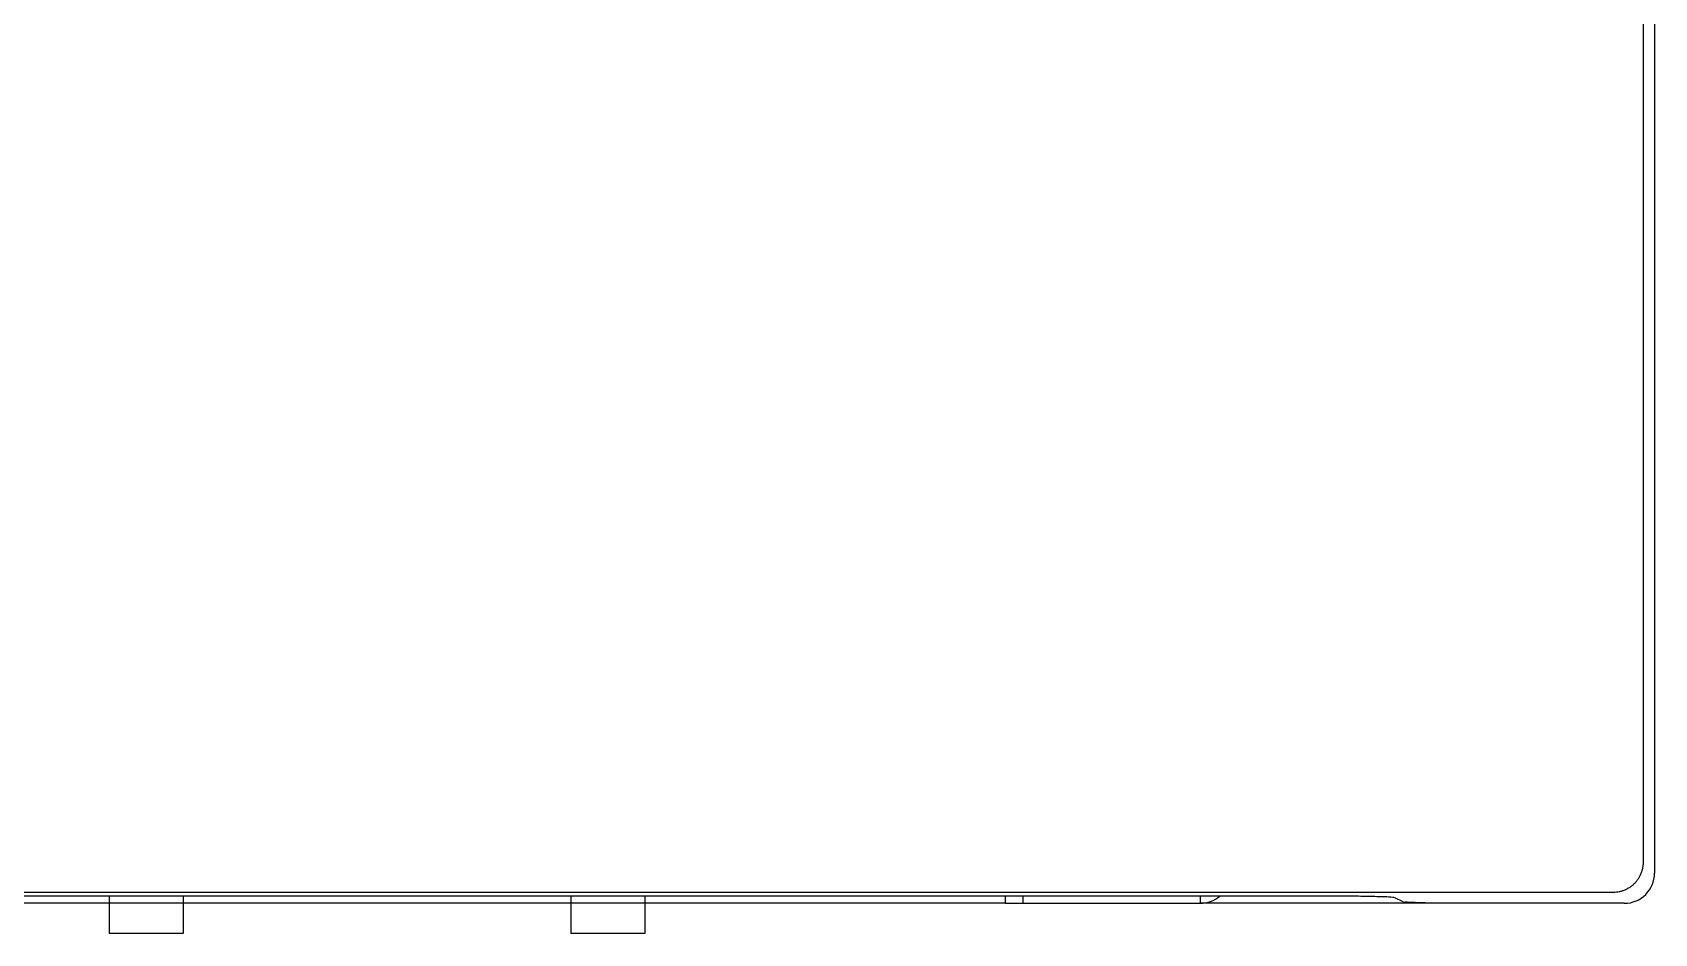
# Model space of a CAD drawing. Extents: x 168 to 388, y 259 to 356.
# Drawn here: x 361.04 to 387.82, y 262.57 to 277.45 of the extents above; entities that cross this region are included whole.
import ezdxf

# ---------------------------------------------------------------- set-up
doc = ezdxf.new("R2010")
doc.units = 0
doc.header["$MEASUREMENT"] = 0
doc.layers.get('0').update_dxf_attribs({"linetype": 'CONTINUOUS'})

msp = doc.modelspace()

# ---------------------------------------------------------------- linework, layer by layer
at = {"color": 7, "linetype": 'Continuous'}
for p, q in [((387.815, 333.167), (387.815, 263.567)), ((387.632, 263.751), (387.632, 281.761)), ((387.631, 263.727), (387.632, 263.751)), ((387.546, 263.472), (387.554, 263.483)), ((387.554, 263.483), (387.561, 263.495)), ((387.561, 263.495), (387.568, 263.506)), ((387.568, 263.506), (387.574, 263.518)), ((387.574, 263.518), (387.58, 263.53)), ((387.58, 263.53), (387.586, 263.542)), ((387.586, 263.542), (387.591, 263.554)), ((387.591, 263.554), (387.596, 263.567)), ((387.596, 263.567), (387.601, 263.579)), ((387.601, 263.579), (387.605, 263.591)), ((387.605, 263.591), (387.609, 263.604)), ((387.609, 263.604), (387.613, 263.616)), ((387.613, 263.616), (387.616, 263.629)), ((387.616, 263.629), (387.619, 263.641)), ((387.619, 263.641), (387.622, 263.654)), ((387.622, 263.654), (387.624, 263.666)), ((387.624, 263.666), (387.626, 263.678)), ((387.626, 263.678), (387.628, 263.69)), ((387.628, 263.69), (387.629, 263.703)), ((387.629, 263.703), (387.63, 263.715)), ((387.63, 263.715), (387.631, 263.727)), ((204.049, 263.251), (387.132, 263.251)), ((387.132, 263.251), (387.159, 263.253)), ((387.159, 263.253), (387.187, 263.255)), ((387.187, 263.255), (387.208, 263.257)), ((387.208, 263.257), (387.229, 263.26)), ((387.229, 263.26), (387.243, 263.263)), ((387.243, 263.263), (387.257, 263.266)), ((387.257, 263.266), (387.268, 263.269)), ((387.268, 263.269), (387.279, 263.273)), ((387.279, 263.273), (387.291, 263.277)), ((387.291, 263.277), (387.303, 263.281)), ((387.303, 263.281), (387.315, 263.286)), ((387.315, 263.286), (387.328, 263.291)), ((387.328, 263.291), (387.34, 263.296)), ((387.34, 263.296), (387.352, 263.302)), ((387.352, 263.302), (387.364, 263.308)), ((387.364, 263.308), (387.376, 263.315)), ((387.376, 263.315), (387.388, 263.322)), ((387.388, 263.322), (387.399, 263.329)), ((387.399, 263.329), (387.411, 263.336)), ((387.411, 263.336), (387.422, 263.344)), ((387.422, 263.344), (387.433, 263.352)), ((387.433, 263.352), (387.444, 263.361)), ((387.444, 263.361), (387.455, 263.369)), ((387.455, 263.369), (387.465, 263.378)), ((387.465, 263.378), (387.475, 263.388)), ((387.475, 263.388), (387.485, 263.397)), ((387.485, 263.397), (387.495, 263.407)), ((387.495, 263.407), (387.504, 263.417)), ((387.504, 263.417), (387.513, 263.428)), ((387.513, 263.428), (387.522, 263.438)), ((387.522, 263.438), (387.53, 263.449)), ((387.53, 263.449), (387.538, 263.46)), ((387.538, 263.46), (387.546, 263.472)), ((382.53, 263.185), (208.65, 263.185)), ((377.095, 263.067), (211.125, 263.067)), ((362.305, 263.185), (362.305, 262.567)), ((363.525, 263.185), (363.525, 262.567)), ((369.925, 263.185), (369.925, 262.567)), ((371.145, 263.185), (371.145, 262.567)), ((377.095, 263.185), (377.095, 263.067)), ((377.095, 263.067), (380.315, 263.067)), ((377.395, 263.067), (377.395, 263.185)), ((380.315, 263.185), (380.315, 263.067)), ((387.315, 263.067), (380.315, 263.067)), ((382.564, 263.185), (382.53, 263.185)), ((382.597, 263.185), (382.564, 263.185)), ((382.63, 263.185), (382.597, 263.185)), ((382.664, 263.185), (382.63, 263.185)), ((382.697, 263.185), (382.664, 263.185)), ((382.73, 263.184), (382.697, 263.185)), ((382.764, 263.184), (382.73, 263.184)), ((382.797, 263.184), (382.764, 263.184)), ((382.83, 263.184), (382.797, 263.184)), ((382.864, 263.183), (382.83, 263.184)), ((382.897, 263.183), (382.864, 263.183)), ((382.93, 263.183), (382.897, 263.183)), ((382.964, 263.182), (382.93, 263.183)), ((382.997, 263.182), (382.964, 263.182)), ((383.03, 263.181), (382.997, 263.182)), ((383.064, 263.181), (383.03, 263.181)), ((383.097, 263.18), (383.064, 263.181)), ((383.13, 263.18), (383.097, 263.18)), ((383.163, 263.179), (383.13, 263.18)), ((383.197, 263.178), (383.163, 263.179)), ((383.23, 263.177), (383.197, 263.178)), ((383.263, 263.177), (383.23, 263.177)), ((383.297, 263.176), (383.263, 263.177)), ((383.33, 263.174), (383.297, 263.176)), ((383.364, 263.173), (383.33, 263.174)), ((383.397, 263.172), (383.364, 263.173)), ((383.431, 263.17), (383.397, 263.172)), ((383.464, 263.168), (383.431, 263.17)), ((383.497, 263.166), (383.464, 263.168)), ((383.666, 263.092), (383.529, 263.16)), ((383.731, 263.084), (383.698, 263.087)), ((383.765, 263.082), (383.731, 263.084)), ((383.798, 263.08), (383.765, 263.082)), ((383.831, 263.079), (383.798, 263.08)), ((383.864, 263.078), (383.831, 263.079)), ((383.897, 263.077), (383.864, 263.078)), ((383.931, 263.076), (383.897, 263.077)), ((383.964, 263.075), (383.931, 263.076)), ((383.997, 263.074), (383.964, 263.075)), ((384.031, 263.073), (383.997, 263.074)), ((384.064, 263.072), (384.031, 263.073)), ((384.097, 263.072), (384.064, 263.072)), ((384.13, 263.071), (384.097, 263.072)), ((384.164, 263.071), (384.13, 263.071)), ((384.197, 263.07), (384.164, 263.071)), ((384.23, 263.07), (384.197, 263.07)), ((384.264, 263.069), (384.23, 263.07)), ((384.297, 263.069), (384.264, 263.069)), ((384.33, 263.069), (384.297, 263.069)), ((384.364, 263.068), (384.33, 263.069)), ((384.397, 263.068), (384.364, 263.068)), ((384.43, 263.068), (384.397, 263.068)), ((384.464, 263.068), (384.43, 263.068)), ((384.497, 263.068), (384.464, 263.068)), ((384.53, 263.067), (384.497, 263.068)), ((384.564, 263.067), (384.53, 263.067)), ((384.597, 263.067), (384.564, 263.067)), ((384.63, 263.067), (384.597, 263.067)), ((384.664, 263.067), (384.63, 263.067)), ((363.525, 262.567), (362.305, 262.567)), ((371.145, 262.567), (369.925, 262.567))]:
    msp.add_line(p, q, dxfattribs=at)
for centre, radius, start, end in [((387.315, 263.567), 0.5, 270.0474, 359.9526), ((380.315, 263.567), 0.5, 269.9992, 310.1521), ((383.492, 263.036), 0.129, 73.2227, 87.6773), ((383.703, 263.208), 0.122, 251.8414, 267.5093)]:
    msp.add_arc(centre, radius, start, end, dxfattribs=at)

doc.saveas('drawing.dxf')
